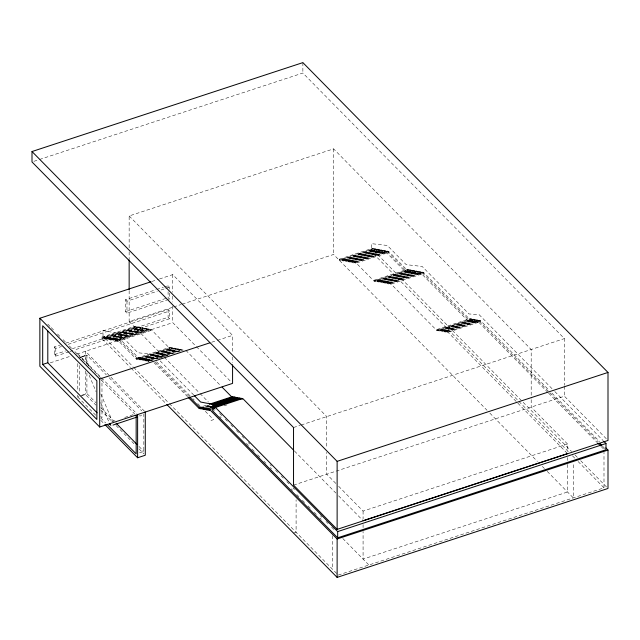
<?xml version="1.0" encoding="UTF-8"?>
<svg xmlns="http://www.w3.org/2000/svg" width="640" height="640" viewBox="0 0 640 640"><rect width="100%" height="100%" fill="white"/><g stroke="black" fill="none" stroke-linecap="round" stroke-linejoin="round"><path stroke-width="0.48" stroke-dasharray="3.2 2.4" d="M111.896 421.744L115.576 420.512M124.752 417.448L134.856 414.08M33.896 161.328L38.632 159.776M39.576 159.464L302.872 73.032L564.408 338.592L564.408 385.272M129.152 247.848L129.152 215.96L333.584 148.856L531.192 349.504L531.192 398.168M151.856 281.48L158.504 279.296M159.456 278.984L172.744 274.624L232.576 335.376L232.576 353.016M168.6 299.464L126.976 313.128L125.52 311.648L125.52 299.696L155.792 289.76M156.744 289.448L163.36 287.272M164.312 286.968L168.096 285.72L169.544 287.2L169.544 289.192M125.52 299.696L126.976 301.176L157.248 291.232M161.032 289.992L164.816 288.752M165.76 288.44L169.544 287.2M125.52 311.648L167.144 297.984M129.152 290.688L129.152 321.568L172.688 307.28M173.632 306.968L181.208 304.48M182.152 304.176L333.584 254.464L487.04 410.28M69.056 351.76L55.776 356.12L54.328 354.64L54.328 346.912L60.016 345.048M65.704 343.176L168.096 309.568L169.544 311.04L169.544 318.768L73.792 350.208M54.328 346.912L55.776 348.392L61.464 346.52M68.104 344.344L169.544 311.04M101.744 337.176L134.96 326.272L136.416 327.744L136.416 326.544L103.2 337.456L103.2 338.656L101.744 337.176L101.744 338.376L130.44 367.52M339.392 259.16L372.616 248.256L374.072 249.736L340.848 260.64L339.392 259.16L339.392 260.36L372.616 249.456L571.568 451.472M340.848 259.44L374.072 248.536L375.52 250.008L342.304 260.912L340.848 259.44L340.848 260.64M101.744 338.376L134.96 327.472L134.96 326.272M104.648 337.728L137.872 326.824L139.32 328.296L106.104 339.2L104.648 337.728L104.648 338.928L137.872 328.024L137.872 326.824M342.304 259.712L375.52 248.808L376.976 250.28L343.752 261.192L342.304 259.712L342.304 260.912M54.328 354.64L65.704 350.912M72.336 348.728L168.096 317.296L169.544 318.768M106.104 338L139.32 327.096L140.776 328.576L107.552 339.48L106.104 338L106.104 339.2M343.752 259.992L376.976 249.08L378.432 250.56L345.208 261.464L343.752 259.992L343.752 261.192M107.552 338.28L140.776 327.376L142.232 328.848L109.008 339.752L107.552 338.28L107.552 339.48M345.208 260.264L378.432 249.36L379.88 250.832L346.664 261.736L345.208 260.264L345.208 261.464M70 351.448L72.848 350.52M346.664 260.536L379.88 249.632L381.336 251.112L348.112 262.016L346.664 260.536L346.664 261.736M110.464 338.832L143.68 327.928L145.136 329.4L111.912 340.304L110.464 338.832L110.464 340.032L143.68 329.128L143.68 327.928M348.112 260.816L381.336 249.912L382.784 251.384L349.568 262.288L348.112 260.816L348.112 262.016M111.912 339.104L145.136 328.2L146.584 329.672L113.368 340.576L111.912 339.104L111.912 340.304M349.568 261.088L382.784 250.184L384.24 251.656L351.016 262.568L349.568 261.088L349.568 262.288M113.368 339.376L146.584 328.472L148.04 329.952L114.824 340.856L113.368 339.376L113.368 340.576M351.016 261.368L384.24 250.456L385.696 251.936L352.472 262.84L351.016 261.368L351.016 262.568M114.824 339.656L148.04 328.752L149.496 330.224L149.496 329.024L116.272 339.928L116.272 341.128L114.824 339.656L114.824 340.856M352.472 261.64L385.696 250.736L387.144 252.208L353.928 263.112L352.472 261.64L352.472 262.84M353.928 261.912L387.144 251.008L388.6 252.488L355.376 263.392L353.928 261.912L353.928 263.112M117.728 340.208L150.944 329.304L169.832 348.48L136.616 359.384L117.728 340.208L117.728 341.408L150.944 330.504L150.944 329.304M355.376 262.192L388.6 251.288L407.488 270.464L374.264 281.368L355.376 262.192L355.376 263.392M50.304 362.824L71.184 355.968M76.88 354.096L172.744 322.632L195.704 345.944M79.232 357.68L86.904 355.16L106.344 374.896M136.616 358.184L169.832 347.28L171.288 348.752L138.072 359.664L136.616 358.184L136.616 359.384M374.264 280.168L407.488 269.264L408.944 270.736L375.72 281.648L374.264 280.168L374.264 281.368M138.072 358.464L171.288 347.552L172.744 349.032L139.52 359.936L138.072 358.464L138.072 359.664M375.72 280.448L408.944 269.536L410.392 271.016L377.176 281.92L375.72 280.448L375.72 281.648M139.52 358.736L172.744 347.832L174.192 349.304L140.976 360.208L139.52 358.736L139.52 359.936M377.176 280.72L410.392 269.816L411.848 271.288L378.624 282.192L377.176 280.72L377.176 281.92M140.976 359.008L174.192 348.104L175.648 349.584L142.424 360.488L140.976 359.008L140.976 360.208M378.624 280.992L411.848 270.088L413.296 271.568L380.08 282.472L378.624 280.992L378.624 282.192M142.424 359.288L175.648 348.384L177.104 349.856L143.88 360.76L142.424 359.288L142.424 360.488M380.08 281.272L413.296 270.368L414.752 271.84L381.536 282.744L380.08 281.272L380.08 282.472M143.88 359.56L177.104 348.656L178.552 350.128L145.336 361.04L143.88 359.56L143.88 360.76M381.536 281.544L414.752 270.64L416.208 272.12L382.984 283.024L381.536 281.544L381.536 282.744M145.336 359.84L178.552 348.928L180.008 350.408L146.784 361.312L145.336 359.84L145.336 361.04M382.984 281.824L416.208 270.912L417.656 272.392L384.44 283.296L382.984 281.824L382.984 283.024M146.784 361.312L146.784 360.112L180.008 349.208L181.456 350.68L150.792 360.752L149.344 359.272L149.344 360.472L147.888 359L147.888 360.2L146.432 358.72L146.432 359.92L144.984 358.448L144.984 359.648L143.528 358.168L143.528 359.376L142.08 357.896L142.08 359.096L140.624 357.624L140.624 358.824L139.168 357.344L139.168 358.544L120.28 339.368L120.28 340.568L118.832 339.088L118.832 340.288L117.376 338.816L117.376 340.016L115.92 338.544L115.92 339.744L114.472 338.264L114.472 339.464L113.016 337.992L113.016 339.192L111.56 337.712L111.56 338.912L110.112 337.44L110.112 338.64L108.656 337.168L108.656 338.368L107.208 336.888L107.208 338.088L105.752 336.616L105.752 337.816L104.296 336.336L104.296 337.536L133 366.68M384.44 282.096L417.656 271.192L419.112 272.664L385.888 283.568L384.44 282.096L384.44 283.296M157.368 358.096L153.872 354.552L137.896 352.728L119 333.544L103.024 330.52L103.024 337.96L119 340.984L119 339.784L137.896 358.968L149.52 361.168L148.24 361.584L148.24 360.384L181.456 349.48L182.424 350.464M385.888 282.368L419.112 271.464L420.568 272.944L387.344 283.848L385.888 282.368L385.888 283.568M149.688 360.664L182.912 349.76L182.912 350.96M387.344 282.648L420.568 271.744L422.016 273.216L388.8 284.12L387.344 282.648L387.344 283.848M159.272 358.272L169.496 354.912M388.8 282.92L422.016 272.016L423.472 273.496L390.248 284.4L388.8 282.92L388.8 284.12M390.248 283.2L423.472 272.296L470.224 319.768L437.008 330.672L390.248 283.2L390.248 284.4M211.696 342.232L216.44 340.68M217.392 340.368L232.576 335.376M81.792 395.24L86.904 393.56L95.928 402.728M77.784 395.04L77.784 397.008L85.448 394.488L95.888 405.088M202.84 406.344L207.488 404.824M437.008 329.472L470.224 318.568L471.68 320.048L438.464 330.952L437.008 329.472L437.008 330.672M205.224 406.312L208.936 405.096M438.464 329.752L471.68 318.848L473.136 320.32L439.912 331.224L438.464 329.752L438.464 330.952M206.56 406.328L208.416 405.712M206.672 406.592L209.464 405.672M439.912 330.024L473.136 319.12L474.584 320.592L441.368 331.504L439.912 330.024L439.912 331.224M206.152 407.208L210.8 405.688M207.2 407.168L211.848 405.648M441.368 330.304L474.584 319.392L476.04 320.872L442.816 331.776L441.368 330.304L441.368 331.504M208.536 407.184L212.248 405.96M209.584 407.144L212.368 406.224M442.816 330.576L476.04 319.672L477.496 321.144L444.272 332.048L442.816 330.576L442.816 331.776M209.984 407.456L212.776 406.544M210.104 407.72L212.896 406.808M444.272 330.848L477.496 319.944L478.944 321.424L445.728 332.328L444.272 330.848L444.272 332.048M210.512 408.04L213.296 407.12M211.56 408L213.416 407.384M445.728 331.128L478.944 320.224L480.4 321.696L447.176 332.6L445.728 331.128L445.728 332.328M211.96 408.312L213.824 407.704M212.08 409.776L212.08 408.576L213.936 407.968M447.176 332.6L447.176 331.4L480.4 320.496L549.104 390.264M211.56 409.2L214.344 408.28M213.008 409.472L214.872 408.864M224.16 405.808L226.952 404.896M210.976 420.496L213.536 419.656L205.328 411.32M139.568 452.768L143.832 451.368L143.832 413.952M293.536 427.512L300.184 425.336M301.128 425.024L564.408 338.592M293.536 485.12L564.408 396.2L608 440.464M293.536 533.128L296.096 532.288L296.096 499.792M338.632 486.272L363.08 511.096L567.512 443.992L567.512 451.672M338.232 575.072L603.992 487.824L603.992 452.376M89.288 366.616L84.672 355.704L81.448 357.048L82.616 359.864M81.464 357.128L84.672 355.704M552.024 388.696L479.12 314.672L468.952 313.944L422.192 266.472L406.208 264.64L387.32 245.464L371.336 243.64L371.336 249.88L387.32 252.904L387.32 251.704L406.208 270.88L422.192 273.912L422.192 272.712L468.952 320.192L479.12 322.112L479.12 320.912L549.216 392.088M554.824 391.544L603.192 440.656M551.912 393.112L599.584 441.52M549.92 392.8L598.288 441.912M602.488 446.184L605.992 449.744M547.928 392.496L477.84 321.336L477.84 322.536L476.392 321.056L476.392 322.256L474.936 320.784L474.936 321.984L473.488 320.512L473.488 321.712L472.032 320.232L472.032 321.432L470.576 319.96L470.576 321.16L469.128 319.68L469.128 320.88L467.672 319.408L467.672 320.608L420.912 273.128L420.912 274.328L419.464 272.856L419.464 274.056L418.008 272.584L418.008 273.784L416.56 272.304L416.56 273.504L415.104 272.032L415.104 273.232L413.648 271.752L413.648 272.952L412.2 271.48L412.2 272.68L410.744 271.208L410.744 272.408L409.288 270.928L409.288 272.128L407.84 270.656L407.84 271.856L406.384 270.376L406.384 271.576L404.936 270.104L404.936 271.304L386.04 252.12L386.04 253.32L384.592 251.848L384.592 253.048L383.136 251.576L383.136 252.776L381.688 251.296L381.688 252.496L380.232 251.024L380.232 252.224L378.776 250.744L378.776 251.944L377.328 250.472L377.328 251.672L375.872 250.2L375.872 251.4L374.416 249.92L374.416 251.12L372.968 249.648L372.968 250.848L371.512 249.368L371.512 250.568L370.064 249.096L370.064 250.296L568.976 452.272M548.624 393.208L596.984 442.312M601.192 446.576L603.992 449.424M567.512 443.992L531.192 407.104L531.192 399.16M575.072 455.032L577.88 457.88M580.68 460.72L606.6 487.04M572.472 455.824L575.272 458.672M578.08 461.512L603.992 487.824M447.176 331.4L517.144 402.44M517.84 403.152L567.512 453.592M489.84 413.128L537.424 461.44M542.32 466.416L544.424 468.544M547.224 471.384L573.328 497.896L573.328 463.432M129.152 215.96L326.76 416.608L326.76 448.392M335.84 483.432L326.76 474.216L326.76 452.368M196.4 346.648L231.184 381.968M294.52 451.08L335.8 492.992M338.592 495.832L363.08 520.696M185.816 350.304L220.712 385.736M149.496 329.024L150.944 330.504M143.68 329.128L142.232 327.648L142.232 328.848M136.416 326.544L137.872 328.024M129.152 321.568L163.656 356.6M164.352 357.312L199.344 392.84M200.04 393.552L208.44 402.08M214.032 407.76L215.432 409.184M219.632 413.448L221.736 415.576M225.232 419.128L227.328 421.264M230.832 424.816L232.928 426.944M236.424 430.496L238.528 432.632M242.024 436.184L244.128 438.312M248.32 442.576L249.72 444M270.016 464.6L271.416 466.024M275.616 470.288L277.712 472.416M281.208 475.968L283.312 478.104M286.808 481.656L288.912 483.784M293.104 488.048L294.504 489.472M320.4 515.76L321.8 517.184M325.992 521.448L328.096 523.576M331.592 527.128L334.392 529.968M342.792 538.496L368.896 565M212.08 408.576L215.584 412.128M219.784 416.4L221.184 417.816M246.384 443.408L248.488 445.544M251.984 449.096L254.784 451.944M257.584 454.784L260.384 457.624M263.888 461.184L265.992 463.312M270.192 467.576L271.592 469M291.192 488.904L292.592 490.328M296.792 494.592L298.888 496.72M302.376 500.264L305.176 503.104M307.968 505.944L310.76 508.776M314.256 512.328L316.352 514.448M319.84 518L321.24 519.416M160.16 360.928L193.656 394.944M156.552 361.792L190.048 395.808M192.84 398.64L194.232 400.056M197.72 403.6L199.816 405.728M155.272 362.208L188.768 396.224M152.248 361.024L150.792 359.552L150.792 360.752M153.992 362.632L187.488 396.64M148.24 360.384L149.208 361.368M146.784 360.112L148.24 361.584M116.272 339.928L117.728 341.408M110.464 340.032L109.008 338.552L109.008 339.752M133.696 367.392L168.696 402.928M169.4 403.64L337.584 574.416M103.2 337.456L104.648 338.928M131.144 368.232L166.144 403.768M144.584 411.336L85.448 351.288L85.448 362.088M109.12 377.72L141.744 410.848M77.784 353.8L100.744 377.112M101.44 377.824L136.92 413.848M47.8 324.12L50.576 326.936M51.272 327.64L54.744 331.168M57.528 333.992L60.304 336.808M63.08 339.632L66.552 343.16M69.328 345.976L72.112 348.8M74.888 351.624L97.808 374.896M98.504 375.6L100.584 377.712M101.448 380.232L134.776 414.072M100.784 407.664L113.976 421.056M138.968 446.432L143.832 451.368M100.752 410.032L111.888 421.336M116.064 425.568L135.544 445.352M139.024 448.888L143.888 453.832M100.584 416.368L101.976 417.776L101.976 379.128M100.76 417.936L105.616 422.864M77.784 397.008L95.872 415.368M100.744 420.32L104.224 423.848M100.824 393.904L112.368 421.192M89.16 375.32L96.08 391.696M100.696 402.608L109.16 422.616M567.512 457.528L567.512 460.48M567.512 464.424L567.512 491.992L363.08 559.104L363.08 531.528M564.408 386.264L564.408 396.2M480.4 320.496L480.4 321.696M478.944 320.224L478.944 321.424M477.496 319.944L477.496 321.144M476.04 319.672L476.04 320.872M474.584 319.392L474.584 320.592M473.136 319.12L473.136 320.32M471.68 318.848L471.68 320.048M470.224 318.568L470.224 319.768M423.472 272.296L423.472 273.496M422.016 272.016L422.016 273.216M420.568 271.744L420.568 272.944M419.112 271.464L419.112 272.664M417.656 271.192L417.656 272.392M416.208 270.912L416.208 272.12M414.752 270.64L414.752 271.84M413.296 270.368L413.296 271.568M411.848 270.088L411.848 271.288M410.392 269.816L410.392 271.016M408.944 269.536L408.944 270.736M407.488 269.264L407.488 270.464M388.6 251.288L388.6 252.488M387.144 251.008L387.144 252.208M385.696 250.736L385.696 251.936M384.24 250.456L384.24 251.656M382.784 250.184L382.784 251.384M381.336 249.912L381.336 251.112M379.88 249.632L379.88 250.832M378.432 249.36L378.432 250.56M376.976 249.08L376.976 250.28M375.52 248.808L375.52 250.008M374.072 248.536L374.072 249.736M372.616 248.256L372.616 249.456M363.08 511.096L363.08 518.776M363.08 524.64L363.08 527.592M333.584 148.856L333.584 254.464M332.416 535.688L332.416 569.168M302.872 62.616L302.872 73.032M232.576 356.936L232.576 362.808M181.456 349.48L181.456 350.68M180.008 349.208L180.008 350.408M178.552 348.928L178.552 350.128M177.104 348.656L177.104 349.856M175.648 348.384L175.648 349.584M174.192 348.104L174.192 349.304M172.744 274.624L172.744 292.256M172.744 296.176L172.744 302.056M172.744 305.976L172.744 322.632M172.744 347.832L172.744 349.032M171.288 347.552L171.288 348.752M169.832 347.28L169.832 348.48M169.544 293.176L169.544 299.152L168.096 297.672L168.096 291.696M168.096 285.72L168.096 287.712M168.096 309.568L168.096 317.296M148.04 328.752L148.04 329.952M146.584 328.472L146.584 329.672M145.136 328.2L145.136 329.4M140.776 327.376L140.776 328.576M139.32 327.096L139.32 328.296M129.152 251.832L129.152 258.808M126.976 301.176L126.976 313.128M86.904 355.16L86.904 364.024M86.904 372.888L86.904 393.56M85.448 370.92L85.448 394.488M79.232 365.552L79.232 393.128M77.784 363.616L77.784 391.112M55.776 348.392L55.776 356.12M141.472 415.048A1.76 1.616 71.5 0 1 139.304 415.76"/><path stroke-width="0.96" d="M109.912 424.352L110.48 423.88M113 425.088L136.872 417.12M32 151.536L302.872 62.616L608 372.44L608 440.464L337.128 529.384L293.536 485.12L293.536 427.512L32 161.952L32 151.536L337.128 461.36L337.128 529.384M232.576 364.768L232.576 383.384L99.696 427.008L39.864 366.248L39.864 318.248L150.912 281.792M42.688 364.448L96.864 419.456L96.864 380.8L42.688 325.792L42.688 364.448L47.8 362.768L97.112 412.84M39.864 318.248L99.696 379L209.792 342.856M188.192 397.352L199.352 408.688L199.352 407.488L201.056 406.928M209.344 404.208L232.576 396.584M199.352 407.488L200.808 408.968L200.808 407.768L202.512 407.208M211.728 404.184L234.032 396.856L235 397.84M200.808 407.768L202.264 409.24L202.264 408.04L203.968 407.48M212.248 404.76L235.48 397.136L236.448 398.12M202.264 408.04L203.712 409.512L203.712 408.312L205.416 407.76M212.776 405.344L236.936 397.408L237.904 398.392M203.712 408.312L205.168 409.792L205.168 408.592L206.872 408.032M213.296 405.92L238.384 397.688M205.168 408.592L206.616 410.064L206.616 408.864L208.32 408.304M213.824 406.504L239.84 397.96L240.808 398.944M206.616 408.864L208.072 410.344L208.072 409.144L209.776 408.584M214.344 407.08L241.296 398.232L242.264 399.216M208.072 409.144L209.528 410.616L209.528 409.416L211.232 408.856M214.872 407.664L242.744 398.512L293.816 450.368M104.92 424.552L137.616 457.76L145.28 455.24L145.28 412.04M337.128 461.36L608 372.44M363.08 520.696L567.512 453.592M194.352 395.656L200.632 402.032L212.256 404.232L337.68 531.584L605.992 443.504L605.992 449.744L337.68 537.824L212.256 410.472M209.528 409.416L337.128 538.984L608 450.064L608 488.464L337.128 577.384L166.84 404.48M603.896 441.368L605.992 443.504M605.896 447.928L608 450.064M599.688 443.336L601.792 445.472M597.688 443.016L600.488 445.864M222.104 387.152L231.88 397.072M189.464 396.936L199.936 407.56M116.056 423.168L136.888 444.32M107.008 424.28L136.16 453.88L136.16 415.48M337.68 531.584L337.68 537.824M337.128 538.984L337.128 577.384M239.84 397.96L239.84 399.16M234.032 396.856L234.032 398.056M137.616 414.552L137.616 457.76M129.152 259.8L129.152 289.688M99.696 379L99.696 427.008M47.8 331.056L47.8 362.768M110.84 425.264A1.76 1.616 71.5 0 1 110.48 425M110.192 424.64A1.76 1.616 71.5 0 1 109.928 423.32"/></g></svg>
